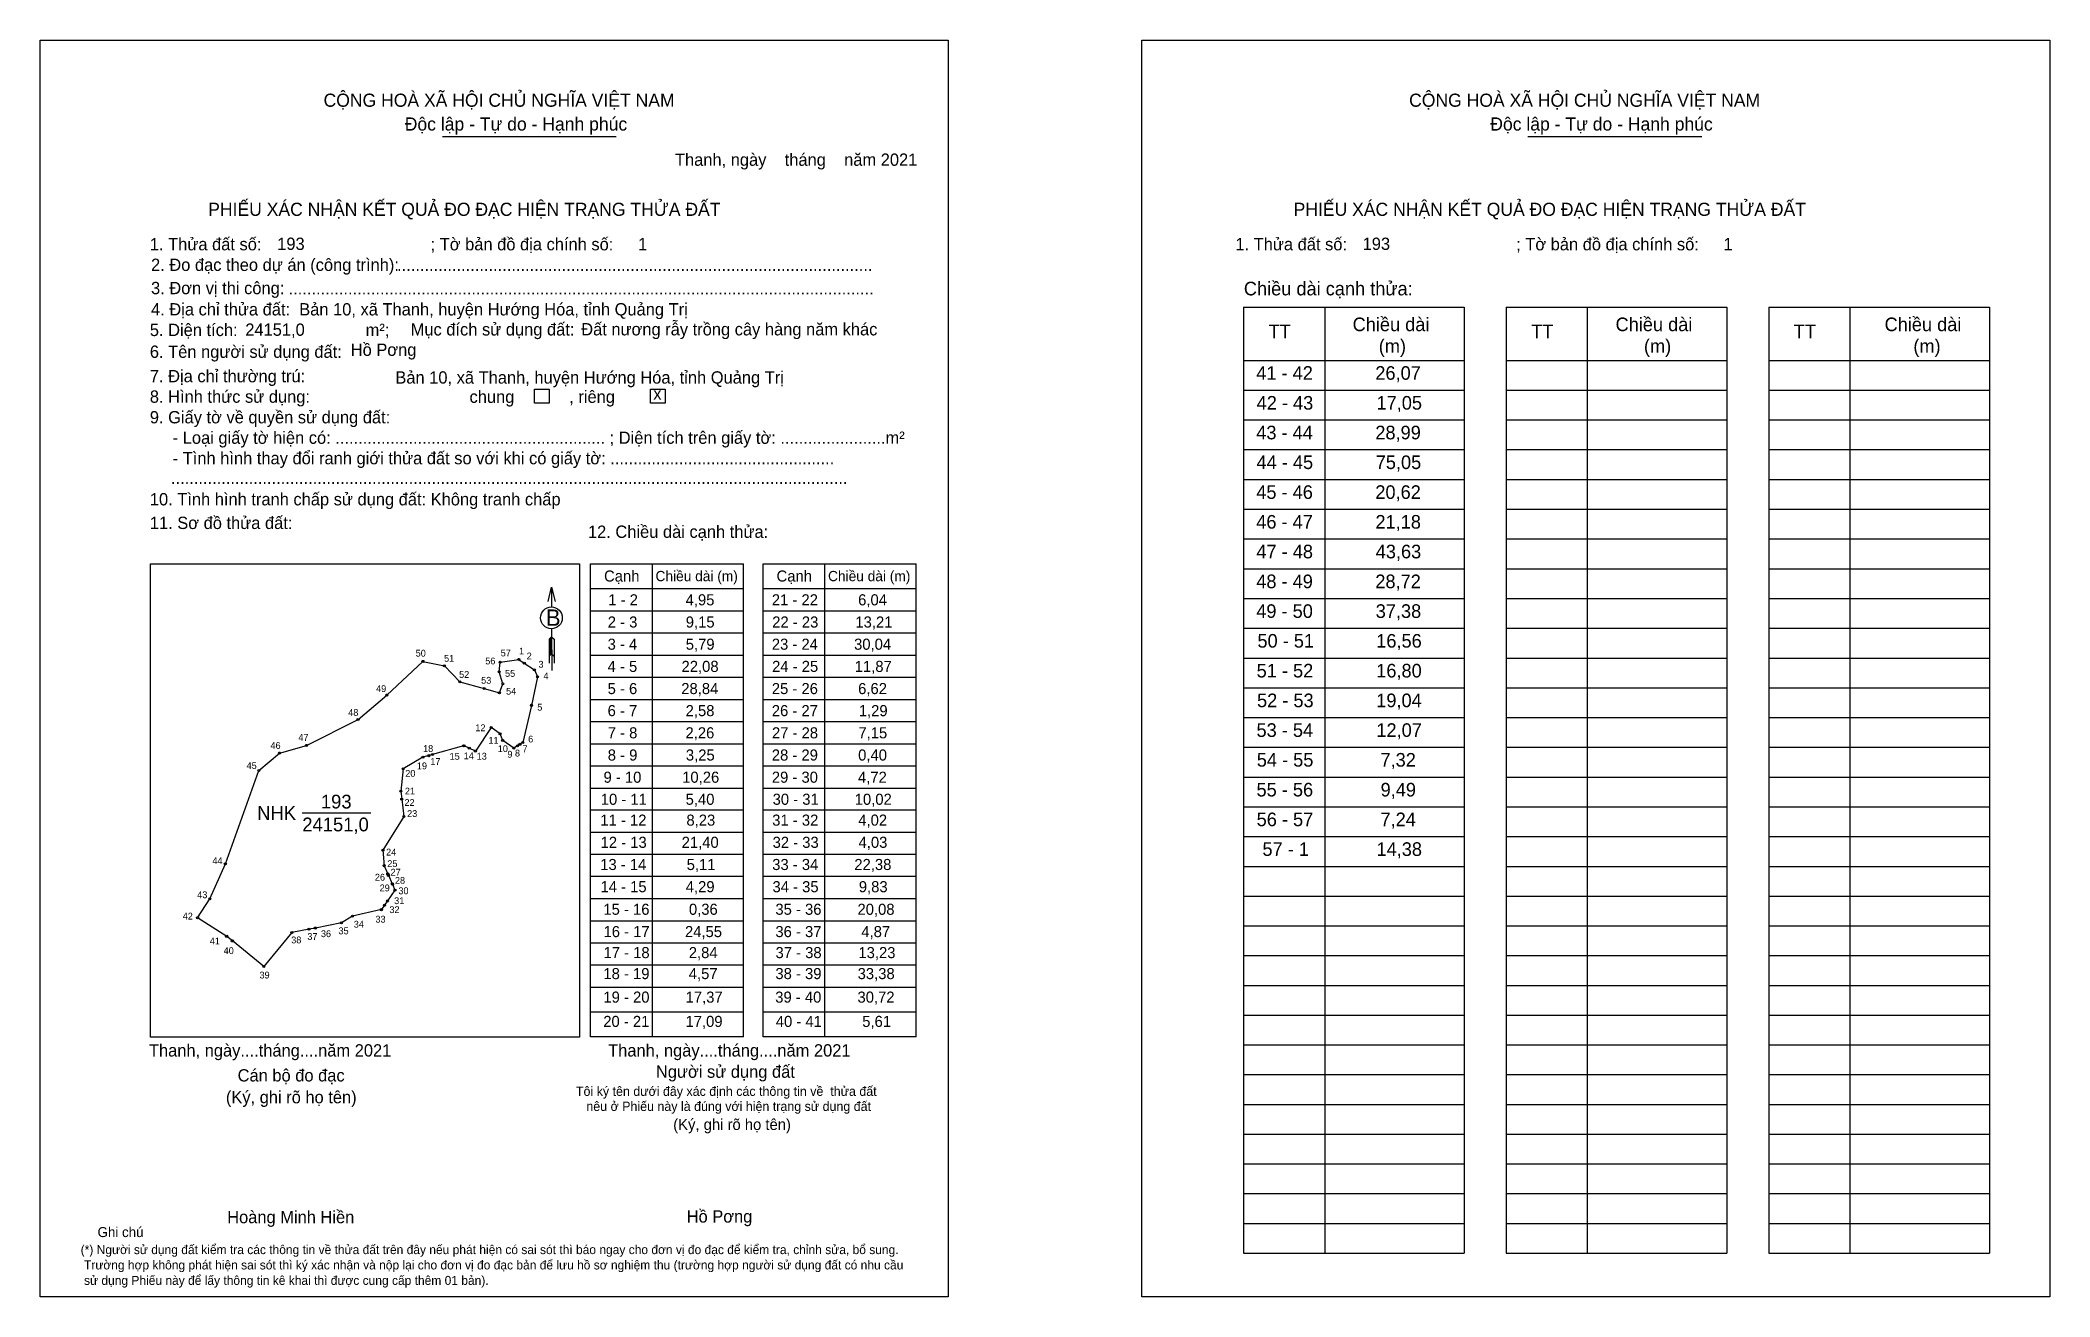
# Model space of a CAD drawing. Extents: x 546408 to 547931, y 1826054 to 1827005.
import ezdxf

# ---------------------------------------------------------------- set-up
doc = ezdxf.new("R2010")
doc.units = 0
for name, color, linetype in [('CanhThua', 7, 'Continuous'), ('kqddKhungInTrang1', 7, 'Continuous'), ('kqddKhungInTrang2', 7, 'Continuous'), ('kqddNoiDung', 7, 'Continuous'), ('kqddTemplate', 7, 'Continuous'), ('MocDinhThua', 7, 'Continuous'), ('NhanDiaChinhThua', 7, 'Continuous'), ('SoHieuDinhThua', 7, 'Continuous')]:
    doc.layers.add(name, color=color, linetype=linetype)

msp = doc.modelspace()

# ---------------------------------------------------------------- linework, layer by layer
at = {"layer": 'CanhThua'}
for p, q in [((546756.6, 1826534.2), (546770.8, 1826536.4)), ((546770.8, 1826536.4), (546774.9, 1826533.6)), ((546670.7, 1826509.4), (546698.1, 1826534.9)), ((546698.1, 1826534.9), (546714.3, 1826531.5)), ((546714.3, 1826531.5), (546726, 1826519.4)), ((546755.9, 1826527), (546756.6, 1826534.2)), ((546758.7, 1826517.9), (546755.9, 1826527)), ((546774.9, 1826533.6), (546782.5, 1826528.5)), ((546784.9, 1826523.2), (546780.3, 1826501.6)), ((546782.5, 1826528.5), (546784.9, 1826523.2)), ((546648.9, 1826490.8), (546670.7, 1826509.4)), ((546726, 1826519.4), (546744.4, 1826514.4)), ((546744.4, 1826514.4), (546756, 1826511.1)), ((546756, 1826511.1), (546758.7, 1826517.9)), ((546609.9, 1826471.3), (546648.9, 1826490.8)), ((546780.3, 1826501.6), (546773.8, 1826473.5)), ((546749.8, 1826484.8), (546737.8, 1826467)), ((546756.5, 1826480), (546749.8, 1826484.8)), ((546758.5, 1826475), (546756.5, 1826480)), ((546766.9, 1826469.2), (546758.5, 1826475)), ((546573.7, 1826452.3), (546589.5, 1826465.5)), ((546589.5, 1826465.5), (546609.9, 1826471.3)), ((546698.1, 1826462.3), (546683.1, 1826453.6)), ((546702.5, 1826463.5), (546698.1, 1826462.3)), ((546705.3, 1826464.3), (546702.5, 1826463.5)), ((546728.9, 1826470.9), (546705.3, 1826464.3)), ((546729.3, 1826470.9), (546728.9, 1826470.9)), ((546733.2, 1826469.2), (546729.3, 1826470.9)), ((546737.8, 1826467), (546733.2, 1826469.2)), ((546769.7, 1826470.9), (546766.9, 1826469.2)), ((546771.6, 1826472.1), (546769.7, 1826470.9)), ((546773.8, 1826473.5), (546771.6, 1826472.1)), ((546548.4, 1826381.6), (546573.7, 1826452.3)), ((546683.1, 1826453.6), (546681.3, 1826436.6)), ((546681.3, 1826436.6), (546682, 1826430.6)), ((546682, 1826430.6), (546683.7, 1826417.5)), ((546683.7, 1826417.5), (546667.8, 1826392)), ((546667.8, 1826392), (546668.7, 1826380.2)), ((546536.6, 1826355.1), (546548.4, 1826381.6)), ((546668.7, 1826380.2), (546671.4, 1826374.1)), ((546671.4, 1826374.1), (546671.9, 1826372.9)), ((546671.9, 1826372.9), (546674.9, 1826366.4)), ((546527.4, 1826340.8), (546536.6, 1826355.1)), ((546671.2, 1826353.5), (546668.9, 1826350.2)), ((546676.9, 1826361.7), (546671.2, 1826353.5)), ((546674.9, 1826366.4), (546675, 1826366.1)), ((546675, 1826366.1), (546676.9, 1826361.7)), ((546549.4, 1826326.7), (546527.4, 1826340.8)), ((546644.8, 1826341.9), (546636.3, 1826337)), ((546666.6, 1826346.9), (546644.8, 1826341.9)), ((546668.9, 1826350.2), (546666.6, 1826346.9)), ((546553.7, 1826323.2), (546549.4, 1826326.7)), ((546577.5, 1826303.8), (546553.7, 1826323.2)), ((546598.8, 1826329.5), (546577.5, 1826303.8)), ((546611.8, 1826332.1), (546598.8, 1826329.5)), ((546616.6, 1826333), (546611.8, 1826332.1)), ((546636.3, 1826337), (546616.6, 1826333))]:
    msp.add_line(p, q, dxfattribs=at)
at = {"layer": 'kqddKhungInTrang1'}
msp.add_lwpolyline([(546408.1, 1827005.2), (547096, 1827005.2), (547096, 1826053.8), (546408.1, 1826053.8)], close=True, dxfattribs=at)
at = {"layer": 'kqddKhungInTrang2'}
msp.add_lwpolyline([(547242.7, 1827005.2), (547930.6, 1827005.2), (547930.6, 1826053.8), (547242.7, 1826053.8)], close=True, dxfattribs=at)
at = {"layer": 'kqddTemplate'}
for p, q in [((546712.8, 1826932.4), (546844.5, 1826932.4)), ((547535.1, 1826932.4), (547666.9, 1826932.4)), ((547319.7, 1826803.1), (547487, 1826803.1)), ((547319.7, 1826803.1), (547319.7, 1826086.8)), ((547381.3, 1826803.1), (547381.3, 1826086.8)), ((547487, 1826803.1), (547487, 1826086.8)), ((547518.7, 1826803.1), (547518.7, 1826086.8)), ((547518.7, 1826803.1), (547685.9, 1826803.1)), ((547580.2, 1826803.1), (547580.2, 1826086.8)), ((547685.9, 1826803.1), (547685.9, 1826086.8)), ((547717.6, 1826803.1), (547717.6, 1826086.8)), ((547717.6, 1826803.1), (547884.9, 1826803.1)), ((547779.2, 1826803.1), (547779.2, 1826086.8)), ((547884.9, 1826803.1), (547884.9, 1826086.8)), ((547319.7, 1826762.8), (547487, 1826762.8)), ((547518.7, 1826762.8), (547685.9, 1826762.8)), ((547717.6, 1826762.8), (547884.9, 1826762.8)), ((547319.7, 1826740.2), (547487, 1826740.2)), ((547518.7, 1826740.2), (547685.9, 1826740.2)), ((547717.6, 1826740.2), (547884.9, 1826740.2)), ((547319.7, 1826717.7), (547487, 1826717.7)), ((547518.7, 1826717.7), (547685.9, 1826717.7)), ((547717.6, 1826717.7), (547884.9, 1826717.7)), ((547319.7, 1826695.2), (547487, 1826695.2)), ((547518.7, 1826695.2), (547685.9, 1826695.2)), ((547717.6, 1826695.2), (547884.9, 1826695.2)), ((547319.7, 1826672.6), (547487, 1826672.6)), ((547518.7, 1826672.6), (547685.9, 1826672.6)), ((547717.6, 1826672.6), (547884.9, 1826672.6)), ((547319.7, 1826650.1), (547487, 1826650.1)), ((547518.7, 1826650.1), (547685.9, 1826650.1)), ((547717.6, 1826650.1), (547884.9, 1826650.1)), ((547319.7, 1826627.6), (547487, 1826627.6)), ((547518.7, 1826627.6), (547685.9, 1826627.6)), ((547717.6, 1826627.6), (547884.9, 1826627.6)), ((546825.1, 1826608.7), (546941, 1826608.7)), ((546825.1, 1826250.7), (546825.1, 1826608.7)), ((546871.7, 1826608.7), (546871.7, 1826250.7)), ((546941, 1826250.7), (546941, 1826608.7)), ((546955.8, 1826608.7), (547071.7, 1826608.7)), ((546955.8, 1826250.7), (546955.8, 1826608.7)), ((547002.4, 1826608.7), (547002.4, 1826250.7)), ((547071.7, 1826250.7), (547071.7, 1826608.7)), ((547319.7, 1826605), (547487, 1826605)), ((547518.7, 1826605), (547685.9, 1826605)), ((547717.6, 1826605), (547884.9, 1826605)), ((546795.6, 1826591.1), (546795.6, 1826576.1)), ((546825.1, 1826590), (546941, 1826590)), ((546955.8, 1826590), (547071.7, 1826590)), ((547319.7, 1826582.5), (547487, 1826582.5)), ((547518.7, 1826582.5), (547685.9, 1826582.5)), ((547717.6, 1826582.5), (547884.9, 1826582.5)), ((546825.1, 1826573.2), (546941, 1826573.2)), ((546955.8, 1826573.2), (547071.7, 1826573.2)), ((546795.6, 1826553.5), (546793.7, 1826551.7)), ((546795.6, 1826552.7), (546793.7, 1826550.8)), ((546795.6, 1826551.8), (546793.7, 1826550)), ((546793.7, 1826551.7), (546793.7, 1826533.6)), ((546795.6, 1826551), (546793.7, 1826549.1)), ((546795.6, 1826559.6), (546795.7, 1826528)), ((546795.6, 1826553.5), (546797.6, 1826551.7)), ((546797.6, 1826551.7), (546797.6, 1826533.6)), ((546825.1, 1826556.4), (546941, 1826556.4)), ((546955.8, 1826556.4), (547071.7, 1826556.4)), ((547319.7, 1826560), (547487, 1826560)), ((547518.7, 1826560), (547685.9, 1826560)), ((547717.6, 1826560), (547884.9, 1826560)), ((546795.6, 1826550.1), (546793.7, 1826548.2)), ((546795.6, 1826549.2), (546793.7, 1826547.4)), ((546795.6, 1826548.4), (546793.7, 1826546.5)), ((546795.6, 1826547.5), (546793.7, 1826545.7)), ((546795.6, 1826546.7), (546793.7, 1826544.8)), ((546795.6, 1826545.8), (546793.7, 1826544)), ((546795.6, 1826545), (546793.7, 1826543.1)), ((546795.6, 1826544.1), (546793.7, 1826542.2)), ((546795.6, 1826543.2), (546793.7, 1826541.4)), ((546795.6, 1826542.4), (546793.7, 1826540.5)), ((546795.6, 1826541.5), (546793.7, 1826539.7)), ((546795.6, 1826540.7), (546793.7, 1826538.8)), ((546795.6, 1826540.7), (546797.6, 1826538.8)), ((546825.1, 1826539.6), (546941, 1826539.6)), ((546955.8, 1826539.6), (547071.7, 1826539.6)), ((547319.7, 1826537.4), (547487, 1826537.4)), ((547518.7, 1826537.4), (547685.9, 1826537.4)), ((547717.6, 1826537.4), (547884.9, 1826537.4)), ((546825.1, 1826522.9), (546941, 1826522.9)), ((546955.8, 1826522.9), (547071.7, 1826522.9)), ((546825.1, 1826506.1), (546941, 1826506.1)), ((546955.8, 1826506.1), (547071.7, 1826506.1)), ((547319.7, 1826514.9), (547487, 1826514.9)), ((547518.7, 1826514.9), (547685.9, 1826514.9)), ((547717.6, 1826514.9), (547884.9, 1826514.9)), ((547319.7, 1826492.4), (547487, 1826492.4)), ((547518.7, 1826492.4), (547685.9, 1826492.4)), ((547717.6, 1826492.4), (547884.9, 1826492.4)), ((546825.1, 1826489.3), (546941, 1826489.3)), ((546955.8, 1826489.3), (547071.7, 1826489.3)), ((546825.1, 1826472.5), (546941, 1826472.5)), ((546955.8, 1826472.5), (547071.7, 1826472.5)), ((547319.7, 1826469.9), (547487, 1826469.9)), ((547518.7, 1826469.9), (547685.9, 1826469.9)), ((547717.6, 1826469.9), (547884.9, 1826469.9)), ((546825.1, 1826455.8), (546941, 1826455.8)), ((546955.8, 1826455.8), (547071.7, 1826455.8)), ((547319.7, 1826447.3), (547487, 1826447.3)), ((547518.7, 1826447.3), (547685.9, 1826447.3)), ((547717.6, 1826447.3), (547884.9, 1826447.3)), ((546825.1, 1826439), (546941, 1826439)), ((546955.8, 1826439), (547071.7, 1826439)), ((546941, 1826422.2), (546825.1, 1826422.2)), ((547071.7, 1826422.2), (546955.8, 1826422.2)), ((547319.7, 1826424.8), (547487, 1826424.8)), ((547518.7, 1826424.8), (547685.9, 1826424.8)), ((547717.6, 1826424.8), (547884.9, 1826424.8)), ((546941, 1826405.4), (546825.1, 1826405.4)), ((547071.7, 1826405.4), (546955.8, 1826405.4)), ((547319.7, 1826402.3), (547487, 1826402.3)), ((547518.7, 1826402.3), (547685.9, 1826402.3)), ((547717.6, 1826402.3), (547884.9, 1826402.3)), ((546941, 1826388.6), (546825.1, 1826388.6)), ((547071.7, 1826388.6), (546955.8, 1826388.6)), ((546941, 1826371.9), (546825.1, 1826371.9)), ((547071.7, 1826371.9), (546955.8, 1826371.9)), ((547319.7, 1826379.7), (547487, 1826379.7)), ((547518.7, 1826379.7), (547685.9, 1826379.7)), ((547717.6, 1826379.7), (547884.9, 1826379.7)), ((546941, 1826355.1), (546825.1, 1826355.1)), ((547071.7, 1826355.1), (546955.8, 1826355.1)), ((547319.7, 1826357.2), (547487, 1826357.2)), ((547518.7, 1826357.2), (547685.9, 1826357.2)), ((547717.6, 1826357.2), (547884.9, 1826357.2)), ((546941, 1826338.3), (546825.1, 1826338.3)), ((547071.7, 1826338.3), (546955.8, 1826338.3)), ((547319.7, 1826334.7), (547487, 1826334.7)), ((547518.7, 1826334.7), (547685.9, 1826334.7)), ((547717.6, 1826334.7), (547884.9, 1826334.7)), ((546941, 1826321.5), (546825.1, 1826321.5)), ((547071.7, 1826321.5), (546955.8, 1826321.5)), ((547319.7, 1826312.1), (547487, 1826312.1)), ((547518.7, 1826312.1), (547685.9, 1826312.1)), ((547717.6, 1826312.1), (547884.9, 1826312.1)), ((546941, 1826304.8), (546825.1, 1826304.8)), ((547071.7, 1826304.8), (546955.8, 1826304.8)), ((546941, 1826288), (546825.1, 1826288)), ((547071.7, 1826288), (546955.8, 1826288)), ((547319.7, 1826289.6), (547487, 1826289.6)), ((547518.7, 1826289.6), (547685.9, 1826289.6)), ((547717.6, 1826289.6), (547884.9, 1826289.6)), ((546941, 1826269.3), (546825.1, 1826269.3)), ((547071.7, 1826269.3), (546955.8, 1826269.3)), ((547319.7, 1826267.1), (547487, 1826267.1)), ((547518.7, 1826267.1), (547685.9, 1826267.1)), ((547717.6, 1826267.1), (547884.9, 1826267.1)), ((546941, 1826250.7), (546825.1, 1826250.7)), ((547071.7, 1826250.7), (546955.8, 1826250.7)), ((547319.7, 1826244.5), (547487, 1826244.5)), ((547518.7, 1826244.5), (547685.9, 1826244.5)), ((547717.6, 1826244.5), (547884.9, 1826244.5)), ((547319.7, 1826222), (547487, 1826222)), ((547518.7, 1826222), (547685.9, 1826222)), ((547717.6, 1826222), (547884.9, 1826222)), ((547319.7, 1826199.5), (547487, 1826199.5)), ((547518.7, 1826199.5), (547685.9, 1826199.5)), ((547717.6, 1826199.5), (547884.9, 1826199.5)), ((547319.7, 1826177), (547487, 1826177)), ((547518.7, 1826177), (547685.9, 1826177)), ((547717.6, 1826177), (547884.9, 1826177)), ((547319.7, 1826154.4), (547487, 1826154.4)), ((547518.7, 1826154.4), (547685.9, 1826154.4)), ((547717.6, 1826154.4), (547884.9, 1826154.4)), ((547319.7, 1826131.9), (547487, 1826131.9)), ((547518.7, 1826131.9), (547685.9, 1826131.9)), ((547717.6, 1826131.9), (547884.9, 1826131.9)), ((547319.7, 1826109.4), (547487, 1826109.4)), ((547518.7, 1826109.4), (547685.9, 1826109.4)), ((547717.6, 1826109.4), (547884.9, 1826109.4)), ((547319.7, 1826086.8), (547487, 1826086.8)), ((547518.7, 1826086.8), (547685.9, 1826086.8)), ((547717.6, 1826086.8), (547884.9, 1826086.8))]:
    msp.add_line(p, q, dxfattribs=at)
for points in [[(546782.5, 1826741), (546793.7, 1826741), (546793.7, 1826730.5), (546782.5, 1826730.5)], [(546870.5, 1826741), (546881.7, 1826741), (546881.7, 1826730.5), (546870.5, 1826730.5)], [(546491.8, 1826608.7), (546816.8, 1826608.7), (546816.8, 1826250.4), (546491.8, 1826250.4)]]:
    msp.add_lwpolyline(points, close=True, dxfattribs=at)
msp.add_lwpolyline([(546792.9, 1826580.2), (546795.6, 1826591.1), (546798.3, 1826580.3)], dxfattribs=at)
msp.add_circle((546795.4, 1826567.8), 8.26, dxfattribs=at)
at = {"layer": 'MocDinhThua'}
for centre in [(546698.1, 1826534.9), (546770.8, 1826536.4), (546714.3, 1826531.5), (546755.9, 1826527), (546756.6, 1826534.2), (546774.9, 1826533.6), (546782.5, 1826528.5), (546784.9, 1826523.2), (546670.7, 1826509.4), (546726, 1826519.4), (546744.4, 1826514.4), (546756, 1826511.1), (546758.7, 1826517.9), (546648.9, 1826490.8), (546780.3, 1826501.6), (546749.8, 1826484.8), (546756.5, 1826480), (546758.5, 1826475), (546589.5, 1826465.5), (546609.9, 1826471.3), (546698.1, 1826462.3), (546702.5, 1826463.5), (546705.3, 1826464.3), (546728.9, 1826470.9), (546729.3, 1826470.9), (546733.2, 1826469.2), (546737.8, 1826467), (546766.9, 1826469.2), (546769.7, 1826470.9), (546771.6, 1826472.1), (546773.8, 1826473.5), (546573.7, 1826452.3), (546683.1, 1826453.6), (546681.3, 1826436.6), (546682, 1826430.6), (546683.7, 1826417.5), (546667.8, 1826392), (546548.4, 1826381.6), (546668.7, 1826380.2), (546671.4, 1826374.1), (546671.9, 1826372.9), (546536.6, 1826355.1), (546671.2, 1826353.5), (546674.9, 1826366.4), (546675, 1826366.1), (546676.9, 1826361.7), (546527.4, 1826340.8), (546636.3, 1826337), (546644.8, 1826341.9), (546666.6, 1826346.9), (546668.9, 1826350.2), (546549.4, 1826326.7), (546553.7, 1826323.2), (546598.8, 1826329.5), (546611.8, 1826332.1), (546616.6, 1826333), (546577.5, 1826303.8)]:
    msp.add_circle(centre, 0.772, dxfattribs=at)
at = {"layer": 'NhanDiaChinhThua'}
msp.add_line((546606.7, 1826420.1), (546658.6, 1826420.1), dxfattribs=at)

# ---------------------------------------------------------------- texts
at = {"layer": 'kqddNoiDung'}
for s, height, p in [('Thanh, ngày    tháng    năm 2021  ', 9.321, (546889, 1826910.1)), ('193', 9.32, (546587.7, 1826846.4)), ('1', 9.32, (546861.1, 1826846.2)), ('193', 9.32, (547410, 1826846.4)), ('1', 9.32, (547683.4, 1826846.2)), ('........................................................................................................', 9.3211, (546678.5, 1826830.4)), ('................................................................................................................................', 9.3211, (546596.3, 1826812.7)), ('24151,0', 9.32, (546563.5, 1826781.4)), ('Đất nương rẫy trồng cây hàng năm khác', 9.321, (546818, 1826781.7)), ('Hồ Pơng', 9.32, (546643.4, 1826766.2)), ('Bản 10, xã Thanh, huyện Hướng Hóa, tỉnh Quảng Trị', 9.321, (546677.2, 1826745.2)), ('41 - 42', 10.3, (547329.4, 1826748.1)), ('26,07', 10.3, (547419.6, 1826748.1)), ('x', 9.32, (546872.6, 1826733)), ('42 - 43', 10.3, (547329.7, 1826725.5)), ('17,05', 10.3, (547420.5, 1826725.5)), ('43 - 44', 10.3, (547329.4, 1826703)), ('28,99', 10.3, (547419.6, 1826703)), ('44 - 45', 10.3, (547329.6, 1826680.5)), ('75,05', 10.3, (547419.9, 1826680.5)), ('45 - 46', 10.3, (547329.4, 1826657.9)), ('20,62', 10.3, (547419.6, 1826657.9)), ('46 - 47', 10.3, (547329.4, 1826635.4)), ('21,18', 10.3, (547419.7, 1826635.4)), ('47 - 48', 10.3, (547329.5, 1826612.9)), ('43,63', 10.3, (547419.9, 1826612.9)), ('48 - 49', 10.3, (547329.4, 1826590.3)), ('28,72', 10.3, (547419.6, 1826590.3)), ('1 - 2', 8.39, (546838.5, 1826577.3)), ('4,95', 8.39, (546897.1, 1826577.3)), ('21 - 22', 8.39, (546962.4, 1826577.3)), ('6,04', 8.39, (547027.8, 1826577.3)), ('2 - 3', 8.39, (546838.1, 1826560.5)), ('9,15', 8.39, (546897.2, 1826560.5)), ('22 - 23', 8.39, (546962.7, 1826560.5)), ('13,21', 8.39, (547025.7, 1826560.5)), ('49 - 50', 10.3, (547329.4, 1826567.8)), ('37,38', 10.3, (547419.9, 1826567.8)), ('3 - 4', 8.39, (546838, 1826543.7)), ('5,79', 8.39, (546897.2, 1826543.7)), ('23 - 24', 8.39, (546962.4, 1826543.7)), ('30,04', 8.39, (547024.7, 1826543.7)), ('50 - 51', 10.3, (547330.3, 1826545.3)), ('16,56', 10.3, (547420.3, 1826545.3)), ('4 - 5', 8.39, (546838, 1826526.9)), ('22,08', 8.39, (546894, 1826526.9)), ('24 - 25', 8.39, (546962.6, 1826526.9)), ('11,87', 8.39, (547025.2, 1826526.9)), ('51 - 52', 10.3, (547329.7, 1826522.7)), ('16,80', 10.3, (547420.3, 1826522.7)), ('5 - 6', 8.39, (546838, 1826510.1)), ('28,84', 8.39, (546893.8, 1826510.1)), ('25 - 26', 8.39, (546962.4, 1826510.1)), ('6,62', 8.39, (547027.8, 1826510.1)), ('52 - 53', 10.3, (547330, 1826500.2)), ('19,04', 10.3, (547420.3, 1826500.2)), ('6 - 7', 8.39, (546838, 1826493.4)), ('2,58', 8.39, (546897.1, 1826493.4)), ('26 - 27', 8.39, (546962.4, 1826493.4)), ('1,29', 8.39, (547028.3, 1826493.4)), ('7 - 8', 8.39, (546838.1, 1826476.6)), ('2,26', 8.39, (546897, 1826476.6)), ('27 - 28', 8.39, (546962.5, 1826476.6)), ('7,15', 8.39, (547028, 1826476.6)), ('53 - 54', 10.3, (547329.6, 1826477.7)), ('12,07', 10.3, (547420.4, 1826477.7)), ('8 - 9', 8.39, (546838.1, 1826459.8)), ('3,25', 8.39, (546897.3, 1826459.8)), ('28 - 29', 8.39, (546962.4, 1826459.8)), ('0,40', 8.39, (547027.8, 1826459.8)), ('54 - 55', 10.3, (547329.8, 1826455.2)), ('7,32', 10.3, (547423.5, 1826455.2)), ('9 - 10', 8.39, (546834.9, 1826443)), ('10,26', 8.39, (546894.5, 1826443)), ('29 - 30', 8.39, (546962.4, 1826443)), ('4,72', 8.39, (547027.7, 1826443)), ('10 - 11', 8.39, (546832.8, 1826426.3)), ('5,40', 8.39, (546897.1, 1826426.3)), ('30 - 31', 8.39, (546963, 1826426.3)), ('10,02', 8.39, (547025.2, 1826426.3)), ('55 - 56', 10.3, (547329.6, 1826432.6)), ('9,49', 10.3, (547423.6, 1826432.6)), ('11 - 12', 8.39, (546832.5, 1826410.5)), ('8,23', 8.39, (546897.7, 1826410.5)), ('31 - 32', 8.39, (546962.7, 1826410.5)), ('4,02', 8.39, (547027.9, 1826410.5)), ('56 - 57', 10.3, (547329.7, 1826410.1)), ('7,24', 10.3, (547423.5, 1826410.1)), ('12 - 13', 8.39, (546832.7, 1826393.7)), ('21,40', 8.39, (546894.1, 1826393.7)), ('32 - 33', 8.39, (546963, 1826393.7)), ('4,03', 8.39, (547028.1, 1826393.7)), ('13 - 14', 8.39, (546832.4, 1826376.9)), ('5,11', 8.39, (546897.9, 1826376.9)), ('33 - 34', 8.39, (546962.7, 1826376.9)), ('22,38', 8.39, (547024.9, 1826376.9)), ('57 - 1', 10.3, (547334.1, 1826387.6)), ('14,38', 10.3, (547420.5, 1826387.6)), ('14 - 15', 8.39, (546832.6, 1826360.1)), ('4,29', 8.39, (546897.2, 1826360.1)), ('34 - 35', 8.39, (546962.9, 1826360.1)), ('9,83', 8.39, (547028.3, 1826360.1)), ('15 - 16', 8.39, (546834.8, 1826343)), ('0,36', 8.39, (546899.6, 1826343)), ('35 - 36', 8.39, (546965.1, 1826343)), ('20,08', 8.39, (547027.3, 1826343)), ('16 - 17', 8.39, (546834.9, 1826326.1)), ('24,55', 8.39, (546896.6, 1826326.1)), ('36 - 37', 8.39, (546965.1, 1826326.1)), ('4,87', 8.39, (547030.2, 1826326.1)), ('17 - 18', 8.39, (546834.9, 1826310.2)), ('2,84', 8.39, (546899.5, 1826310.2)), ('37 - 38', 8.39, (546965.2, 1826310.2)), ('13,23', 8.39, (547028, 1826310.2)), ('18 - 19', 8.39, (546834.8, 1826294.3)), ('4,57', 8.39, (546899.5, 1826294.3)), ('38 - 39', 8.39, (546965.1, 1826294.3)), ('33,38', 8.39, (547027.4, 1826294.3)), ('19 - 20', 8.39, (546834.8, 1826276.5)), ('17,37', 8.39, (546897.1, 1826276.5)), ('39 - 40', 8.39, (546965, 1826276.5)), ('30,72', 8.39, (547027.3, 1826276.5)), ('20 - 21', 8.39, (546834.7, 1826258.1)), ('17,09', 8.39, (546897, 1826258.1)), ('40 - 41', 8.39, (546965.4, 1826258.1)), ('5,61', 8.39, (547030.9, 1826258.1)), ('Thanh, ngày....tháng....năm 2021', 9.321, (546490.5, 1826235.7)), ('Thanh, ngày....tháng....năm 2021', 9.321, (546838.4, 1826235.7)), ('Hồ Pơng', 9.32, (546897.9, 1826110))]:
    msp.add_text(s, height=height, dxfattribs=at).set_placement(p)
at = {"layer": 'kqddTemplate'}
for s, height, p in [('CỘNG HOÀ XÃ HỘI CHỦ NGHĨA VIỆT NAM', 9.943, (546622.8, 1826954.8)), ('CỘNG HOÀ XÃ HỘI CHỦ NGHĨA VIỆT NAM', 9.943, (547445.2, 1826954.8)), ('Độc lập - Tự do - Hạnh phúc', 9.943, (546684.3, 1826936.8)), ('Độc lập - Tự do - Hạnh phúc', 9.943, (547506.7, 1826936.8)), ('PHIẾU XÁC NHẬN KẾT QUẢ ĐO ĐẠC HIỆN TRẠNG THỬA ĐẤT', 9.943, (546535.4, 1826872.2)), ('PHIẾU XÁC NHẬN KẾT QUẢ ĐO ĐẠC HIỆN TRẠNG THỬA ĐẤT', 9.943, (547357.7, 1826872.2)), ('1. Thửa đất số:                                     ; Tờ bản đồ địa chính số:', 9.321, (546491.2, 1826846.1)), ('1. Thửa đất số:                                     ; Tờ bản đồ địa chính số:', 9.321, (547313.6, 1826846.1)), ('2. Đo đạc theo dự án (công trình): ', 9.321, (546492.1, 1826830.5)), ('3. Đơn vị thi công: ', 9.321, (546492.1, 1826812.9)), ('Chiều dài cạnh thửa:', 10.3, (547320, 1826812)), ('4. Địa chỉ thửa đất:  Bản 10, xã Thanh, huyện Hướng Hóa, tỉnh Quảng Trị', 9.321, (546492.1, 1826796.8)), ('Chiều dài', 10.3, (547402.4, 1826784.9)), ('Chiều dài', 10.3, (547601.6, 1826784.9)), ('Chiều dài', 10.3, (547805.4, 1826784.9)), ('5. Diện tích:                            m²; ', 9.321, (546491.2, 1826781.2)), ('Mục đích sử dụng đất:', 9.321, (546688.8, 1826781.6)), ('TT', 10.3, (547338.7, 1826779.6)), ('(m)', 10.3, (547422.2, 1826768.5)), ('TT', 10.3, (547537.7, 1826779.6)), ('(m)', 10.3, (547623.1, 1826768.5)), ('TT', 10.3, (547736.6, 1826779.6)), ('(m)', 10.3, (547827.2, 1826768.5)), ('6. Tên người sử dụng đất:', 9.321, (546491.2, 1826764.7)), ('7. Địa chỉ thường trú:', 9.321, (546491.2, 1826746.2)), ('8. Hình thức sử dụng:', 9.321, (546491.2, 1826730.7)), ('chung            , riêng', 9.321, (546733.4, 1826730.6)), ('9. Giấy tờ về quyền sử dụng đất:', 9.321, (546491.2, 1826715.1)), ('     - Loại giấy tờ hiện có: ........................................................... ; Diện tích trên giấy tờ: .......................m²', 9.3211, (546491.2, 1826699.6)), ('     - Tình hình thay đổi ranh giới thửa đất so với khi có giấy tờ: .................................................', 9.3211, (546491.2, 1826684.1)), ('10. Tình hình tranh chấp sử dụng đất: Không tranh chấp', 9.321, (546491.2, 1826653)), ('....................................................................................................................................................', 9.3211, (546507.2, 1826669.3)), ('11. Sơ đồ thửa đất:', 9.321, (546491.2, 1826635.1)), ('12. Chiều dài cạnh thửa:', 9.321, (546823.1, 1826628.4)), ('Cạnh', 8.39, (546835.3, 1826595.3)), ('Chiều dài (m)', 7.768, (546874.3, 1826595.6)), ('Cạnh', 8.39, (546966, 1826595.3)), ('Chiều dài (m)', 7.768, (547005, 1826595.6)), ('B', 12.4, (546791.3, 1826561.8)), ('Cán bộ đo đạc', 9.321, (546557.7, 1826216.8)), ('Người sử dụng đất', 9.321, (546874.6, 1826219.6)), ('(Ký, ghi rõ họ tên)', 9.321, (546548.8, 1826200.3)), ('Tôi ký tên dưới đây xác định các thông tin về  thửa đất ', 7.047, (546814, 1826205.9)), ('nêu ở Phiếu này là đúng với hiện trạng sử dụng đất', 7.047, (546821.9, 1826194.5)), ('(Ký, ghi rõ họ tên)', 8.389, (546887.7, 1826180.1)), ('Hoàng Minh Hiền', 9.321, (546549.8, 1826109.5)), ('(*) Người sử dụng đất kiểm tra các thông tin về thửa đất trên đây nếu phát hiện có sai sót thì báo ngay cho đơn vị đo đạc để kiểm tra, chỉnh sửa, bổ sung.', 6.7951, (546438.8, 1826086.1)), ('Ghi chú', 7.55, (546451.6, 1826099)), (' Trường hợp không phát hiện sai sót thì ký xác nhận và nộp lại cho đơn vị đo đạc bản để lưu hồ sơ nghiệm thu (trường hợp người sử dụng đất có nhu cầu', 6.7951, (546438.8, 1826074.5)), (' sử dụng Phiếu này để lấy thông tin kê khai thì được cung cấp thêm 01 bản).', 6.795, (546438.8, 1826062.8))]:
    msp.add_text(s, height=height, dxfattribs=at).set_placement(p)
at = {"layer": 'NhanDiaChinhThua'}
for s, p in [('193', (546620.8, 1826423.5)), ('NHK', (546572.5, 1826414.9)), ('24151,0', (546606.7, 1826406.2))]:
    msp.add_text(s, height=10.42, dxfattribs=at).set_placement(p)
at = {"layer": 'SoHieuDinhThua'}
for s, p in [('50', (546692.6, 1826538.5)), ('51', (546714.1, 1826534.6)), ('56', (546745.3, 1826532.6)), ('57', (546757, 1826538.7)), ('1', (546770.9, 1826540.1)), ('2', (546776.7, 1826536.4)), ('52', (546725.5, 1826522.4)), ('53', (546742.2, 1826518)), ('55', (546760.3, 1826523.2)), ('3', (546785.6, 1826530.1)), ('4', (546789.4, 1826521.3)), ('49', (546662.6, 1826511.7)), ('54', (546761.1, 1826509.7)), ('48', (546641.5, 1826493.6)), ('5', (546784.7, 1826497.6)), ('47', (546603.7, 1826474.7)), ('12', (546737.8, 1826482)), ('11', (546747.7, 1826472.5)), ('6', (546777.8, 1826473.5)), ('46', (546582.6, 1826468.6)), ('18', (546698.2, 1826466.3)), ('17', (546703.7, 1826456.5)), ('15', (546718.3, 1826460.4)), ('14', (546729, 1826460.8)), ('13', (546738.8, 1826460.5)), ('10', (546754.8, 1826466.2)), ('9', (546762.1, 1826462)), ('8', (546767.8, 1826462.9)), ('7', (546773.5, 1826466.1)), ('45', (546564.5, 1826453.4)), ('20', (546684.7, 1826447.5)), ('19', (546693.5, 1826453.2)), ('22', (546684.1, 1826425.5)), ('21', (546684.4, 1826434.1)), ('23', (546686.1, 1826417.1)), ('44', (546538.6, 1826381.4)), ('24', (546670.2, 1826387.9)), ('25', (546671.1, 1826379.2)), ('26', (546661.7, 1826368.9)), ('27', (546673.6, 1826372.7)), ('28', (546676.9, 1826366.5)), ('43', (546527.1, 1826355.6)), ('29', (546665.3, 1826360.8)), ('31', (546676.3, 1826351.1)), ('30', (546679.5, 1826358.6)), ('42', (546516.1, 1826339.4)), ('34', (546645.7, 1826333.3)), ('33', (546662.1, 1826337.1)), ('32', (546672.7, 1826344.3)), ('41', (546536.6, 1826320.6)), ('38', (546598.3, 1826321.4)), ('37', (546610.5, 1826324)), ('36', (546620.8, 1826326.1)), ('35', (546634.1, 1826328.3)), ('40', (546547.1, 1826313.3)), ('39', (546574.3, 1826294.8))]:
    msp.add_text(s, height=5.15, dxfattribs=at).set_placement(p)

doc.saveas('drawing.dxf')
